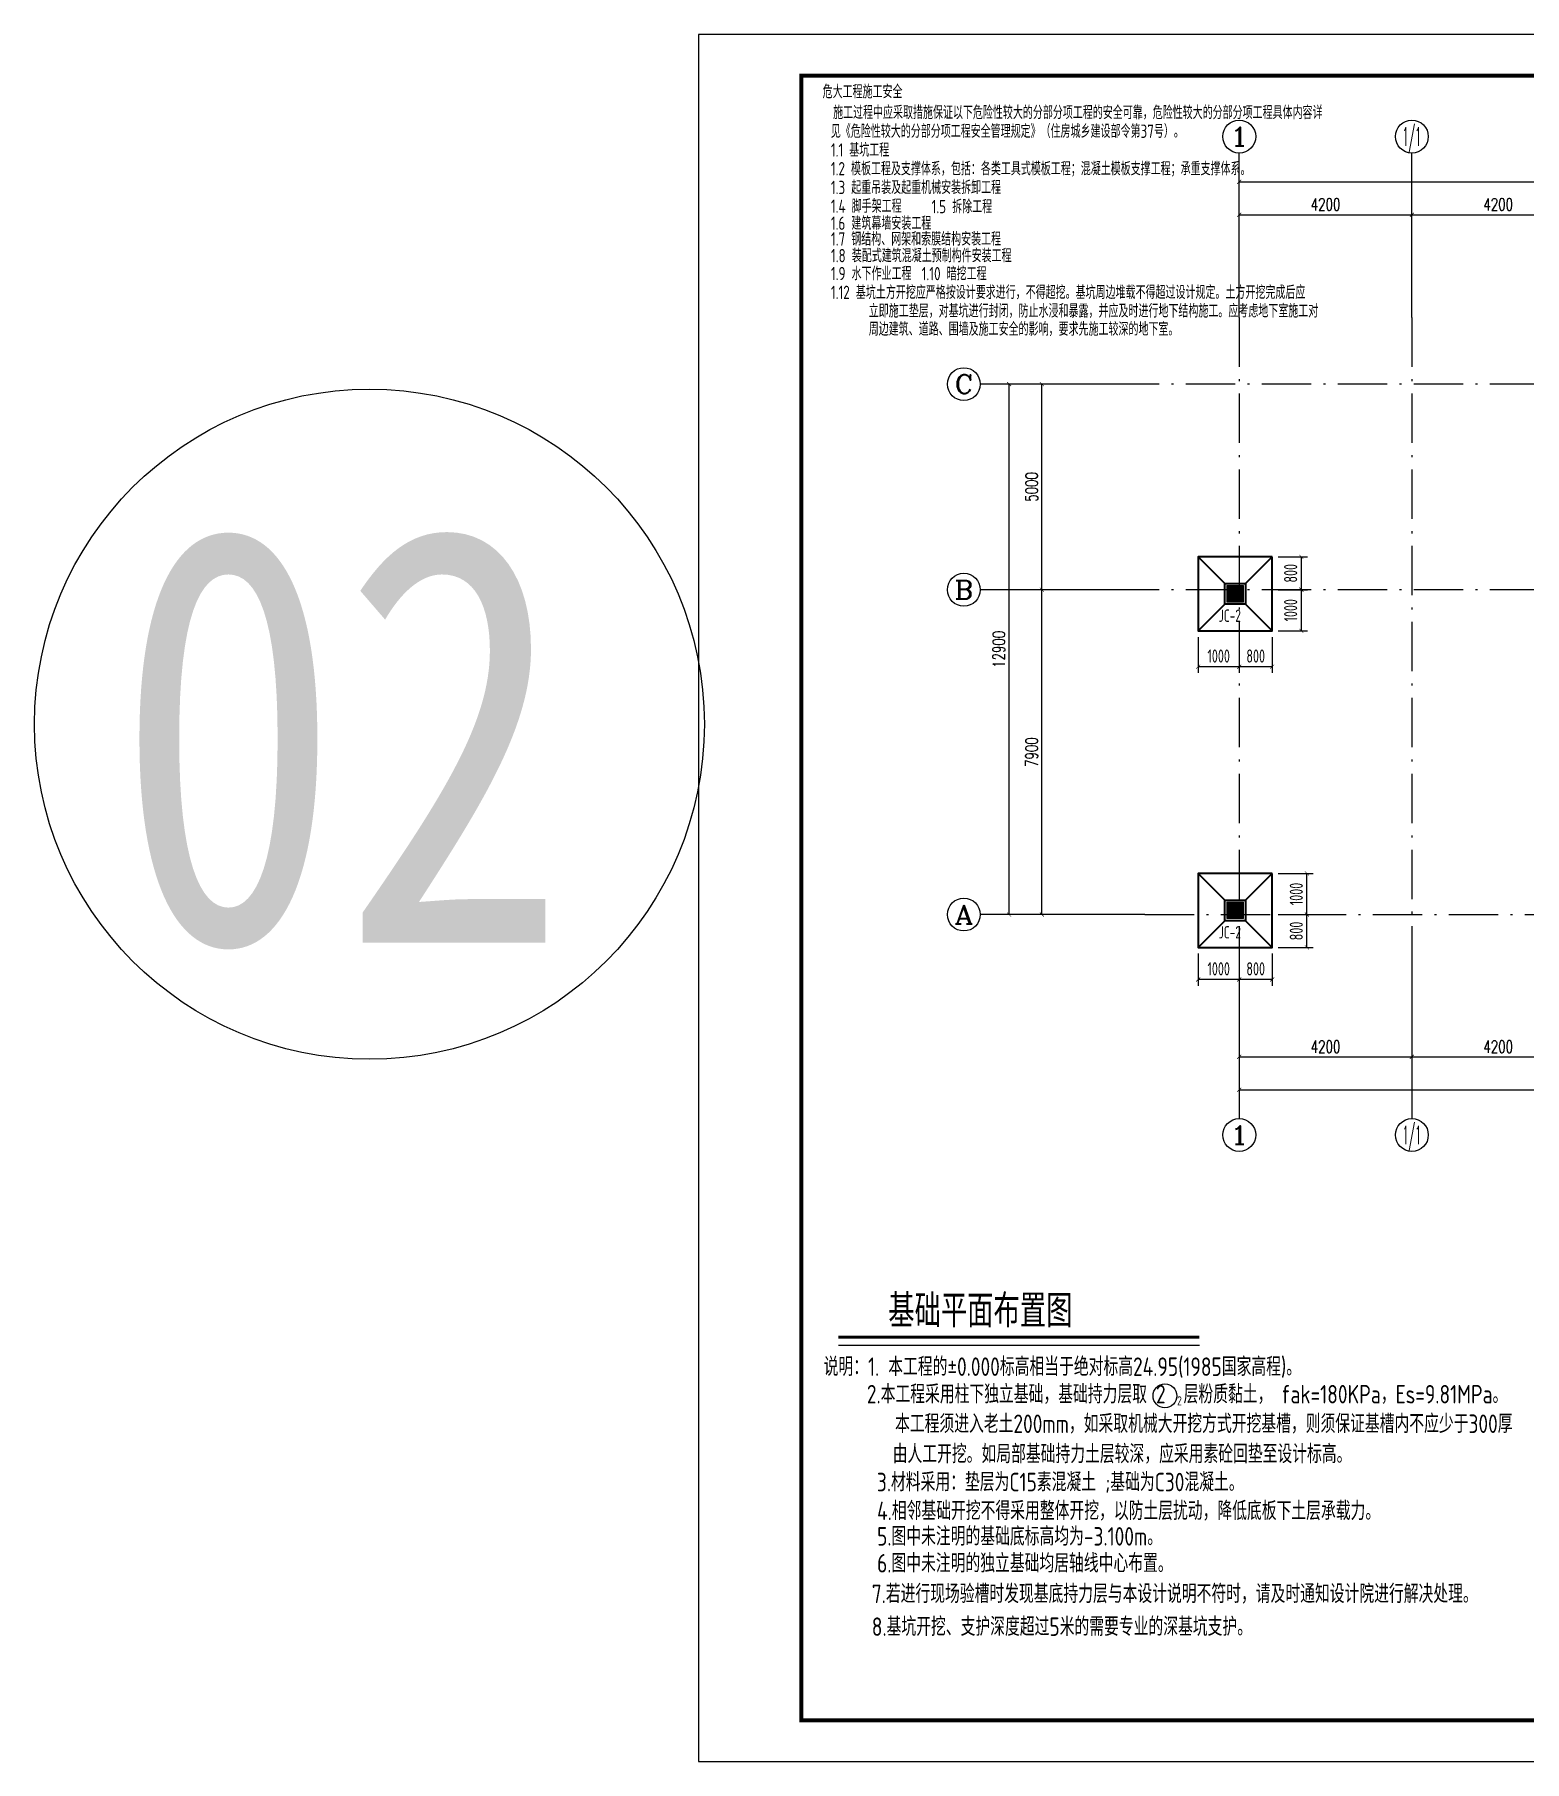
# Model space of a CAD drawing. Extents: x 169490 to 7584583, y -2399407 to 1374371.
# Drawn here: x 2527958 to 2564205, y 813191 to 855191 of the extents above; entities that cross this region are included whole.
import ezdxf
from ezdxf.enums import TextEntityAlignment as Align

# ---------------------------------------------------------------- set-up
doc = ezdxf.new("R2010")
doc.units = 0
doc.header["$LTSCALE"] = 100
doc.linetypes.add('D3轴线点划线', pattern=[18.5, 12, -3, 0.5, -3])
doc.layers.get('0').update_dxf_attribs({"linetype": 'CONTINUOUS'})
doc.layers.get('DEFPOINTS').update_dxf_attribs({"linetype": 'CONTINUOUS'})
for name, color, linetype in [('0P-标字', 7, 'CONTINUOUS'), ('AXIS', 3, 'CONTINUOUS'), ('AXIS_TEXT', 4, 'CONTINUOUS'), ('bangtu$0$TEXT', 7, 'CONTINUOUS'), ('C-AXIS(轴号)', 3, 'CONTINUOUS'), ('C-AXIS-T(字)', 7, 'CONTINUOUS'), ('C-DOTE', 8, 'D3轴线点划线'), ('dsptext_col', 2, 'CONTINUOUS'), ('S-BEAM-LINE1', 4, 'CONTINUOUS'), ('S-COLU-HATCH', 251, 'CONTINUOUS'), ('S-SLAB-DIM', 92, 'CONTINUOUS'), ('S-SLAB-RTEXT', 7, 'CONTINUOUS'), ('TEXT', 7, 'CONTINUOUS'), ('图框', 140, 'CONTINUOUS'), ('文字', 7, 'CONTINUOUS'), ('门编号', 6, 'CONTINUOUS')]:
    doc.layers.add(name, color=color, linetype=linetype)
for name, color, linetype, lineweight in [('S-COLU-LINE1', 6, 'CONTINUOUS', 18), ('承台', 32, 'CONTINUOUS', 35), ('独基', 110, 'CONTINUOUS', 35)]:
    doc.layers.add(name, color=color, linetype=linetype, lineweight=lineweight)
doc.styles.add('-宋体-结构', font='tssdeng2.shx', dxfattribs={"width": 0.8, "bigfont": 'hztxt.shx'})
doc.styles.add('_TCH_AXIS', font='COMPLEX', dxfattribs={"bigfont": 'GBCBIG'})
doc.styles.add('_TCH_DIM_T3', font='SIMPLEX.shx', dxfattribs={"width": 0.705882, "bigfont": 'GBCBIG.shx'})
doc.styles.add('bangtu$0$FSJ', font='tssdeng.shx', dxfattribs={"width": 0.7, "bigfont": 'hztxt.shx'})
doc.styles.add('COMPLEX', font='COMPLEX')
doc.styles.add('TSSD_Dimension', font='Tssdeng.shx', dxfattribs={"width": 0.7, "bigfont": 'tssdchn.shx'})
doc.styles.add('TSSD_REIN', font='tssdeng.shx', dxfattribs={"width": 0.7, "bigfont": 'hztxt.shx'})
doc.styles.add('X', font='tssdeng.shx', dxfattribs={"width": 0.7, "bigfont": 'hztxt.shx'})
doc.styles.add('黑体', font='simhei.ttf', dxfattribs={"width": 0.7})
doc.dimstyles.new('_TCH_ARCH&&100', dxfattribs={"dimtxt": 297.5, "dimasz": 100, "dimexe": 250, "dimexo": 300, "dimgap": 100, "dimtad": 1, "dimdec": 0, "dimzin": 0, "dimdsep": 46, "dimtxsty": '_TCH_DIM_T3', "dimblk": 'ARCHTICK', "dimcen": 0.09, "dimclrt": 7, "dimazin": 2, "dimtfac": 1, "dimtdec": 0, "dimtix": 1, "dimtmove": 2, "dimatfit": 3, "dimfxl": 1, "dimtolj": 1, "dimtzin": 0, "dimarcsym": 0})
doc.dimstyles.new('TSSD_100_100$0', dxfattribs={"dimtxt": 320, "dimasz": 100, "dimexe": 150, "dimexo": 150, "dimgap": 100, "dimtad": 1, "dimdec": 0, "dimzin": 0, "dimdsep": 46, "dimtxsty": 'TSSD_Dimension', "dimblk": 'ARCHTICK', "dimcen": 0, "dimclrt": 7, "dimadec": 1, "dimazin": 0, "dimtfac": 1, "dimtdec": 0, "dimtix": 1, "dimtmove": 2, "dimatfit": 3, "dimldrblk": '_TSDBK', "dimfxl": 1, "dimtolj": 1, "dimtzin": 0, "dimarcsym": 0})

# ---------------------------------------------------------------- blocks, each defined once
blk = doc.blocks.new('_ARCHTICK')
at = {"const_width": 0.15}
blk.add_lwpolyline([(-0.5, -0.5), (0.5, 0.5)], dxfattribs=at)
blk = doc.blocks.new('*D104')
at = {"layer": 'AXIS', "color": 0, "lineweight": -2, "transparency": 16777216}
for p, q in [((2557266, 848610), (2557266, 851860)), ((2599266, 848610), (2599266, 851860)), ((2557266, 851610), (2599266, 851610))]:
    blk.add_line(p, q, dxfattribs=at)
at = {"layer": 'DEFPOINTS', "color": 0, "transparency": 16777216}
for p in [(2599266, 851610), (2557266, 848310), (2599266, 848310)]:
    blk.add_point(p, dxfattribs=at)
at = {"layer": 'AXIS', "color": 0, "lineweight": -2, "transparency": 16777216, "xscale": 100, "yscale": 100, "zscale": 100, "rotation": 180}
blk.add_blockref('_ARCHTICK', (2557266, 851610), dxfattribs=at)
at = {"layer": 'AXIS', "color": 0, "lineweight": -2, "transparency": 16777216, "xscale": 100, "yscale": 100, "zscale": 100}
blk.add_blockref('_ARCHTICK', (2599266, 851610), dxfattribs=at)
at = {"layer": 'AXIS', "color": 7, "transparency": 16777216, "insert": (2578266, 851859), "char_height": 297.5, "attachment_point": 5, "style": '_TCH_DIM_T3'}
blk.add_mtext('\\A1;42000', dxfattribs=at)
blk = doc.blocks.new('*D105')
at = {"layer": 'AXIS', "color": 0, "lineweight": -2, "transparency": 16777216}
for p, q in [((2557266, 848610), (2557266, 851060)), ((2561466, 848610), (2561466, 851060)), ((2557266, 850810), (2561466, 850810))]:
    blk.add_line(p, q, dxfattribs=at)
at = {"layer": 'DEFPOINTS', "color": 0, "transparency": 16777216}
for p in [(2561466, 850810), (2557266, 848310), (2561466, 848310)]:
    blk.add_point(p, dxfattribs=at)
at = {"layer": 'AXIS', "color": 0, "lineweight": -2, "transparency": 16777216, "xscale": 100, "yscale": 100, "zscale": 100, "rotation": 180}
blk.add_blockref('_ARCHTICK', (2557266, 850810), dxfattribs=at)
at = {"layer": 'AXIS', "color": 0, "lineweight": -2, "transparency": 16777216, "xscale": 100, "yscale": 100, "zscale": 100}
blk.add_blockref('_ARCHTICK', (2561466, 850810), dxfattribs=at)
at = {"layer": 'AXIS', "color": 7, "transparency": 16777216, "insert": (2559366, 851059), "char_height": 297.5, "attachment_point": 5, "style": '_TCH_DIM_T3'}
blk.add_mtext('\\A1;4200', dxfattribs=at)
blk = doc.blocks.new('*D106')
at = {"layer": 'AXIS', "color": 0, "lineweight": -2, "transparency": 16777216}
for p, q in [((2561466, 848610), (2561466, 851060)), ((2565666, 848610), (2565666, 851060)), ((2561466, 850810), (2565666, 850810))]:
    blk.add_line(p, q, dxfattribs=at)
at = {"layer": 'DEFPOINTS', "color": 0, "transparency": 16777216}
for p in [(2565666, 850810), (2561466, 848310), (2565666, 848310)]:
    blk.add_point(p, dxfattribs=at)
at = {"layer": 'AXIS', "color": 0, "lineweight": -2, "transparency": 16777216, "xscale": 100, "yscale": 100, "zscale": 100, "rotation": 180}
blk.add_blockref('_ARCHTICK', (2561466, 850810), dxfattribs=at)
at = {"layer": 'AXIS', "color": 0, "lineweight": -2, "transparency": 16777216, "xscale": 100, "yscale": 100, "zscale": 100}
blk.add_blockref('_ARCHTICK', (2565666, 850810), dxfattribs=at)
at = {"layer": 'AXIS', "color": 7, "transparency": 16777216, "insert": (2563566, 851059), "char_height": 297.5, "attachment_point": 5, "style": '_TCH_DIM_T3'}
blk.add_mtext('\\A1;4200', dxfattribs=at)
blk = doc.blocks.new('*D115')
at = {"layer": 'AXIS', "color": 0, "lineweight": -2, "transparency": 16777216}
for p, q in [((2557266, 832528), (2557266, 829278)), ((2599266, 832528), (2599266, 829278)), ((2557266, 829528), (2599266, 829528))]:
    blk.add_line(p, q, dxfattribs=at)
at = {"layer": 'DEFPOINTS', "color": 0, "transparency": 16777216}
for p in [(2557266, 832828), (2599266, 832828), (2599266, 829528)]:
    blk.add_point(p, dxfattribs=at)
at = {"layer": 'AXIS', "color": 0, "lineweight": -2, "transparency": 16777216, "xscale": 100, "yscale": 100, "zscale": 100, "rotation": 180}
blk.add_blockref('_ARCHTICK', (2557266, 829528), dxfattribs=at)
at = {"layer": 'AXIS', "color": 0, "lineweight": -2, "transparency": 16777216, "xscale": 100, "yscale": 100, "zscale": 100}
blk.add_blockref('_ARCHTICK', (2599266, 829528), dxfattribs=at)
at = {"layer": 'AXIS', "color": 7, "transparency": 16777216, "insert": (2578266, 829776), "char_height": 297.5, "attachment_point": 5, "style": '_TCH_DIM_T3'}
blk.add_mtext('\\A1;42000', dxfattribs=at)
blk = doc.blocks.new('*D116')
at = {"layer": 'AXIS', "color": 0, "lineweight": -2, "transparency": 16777216}
for p, q in [((2557266, 832528), (2557266, 830078)), ((2561466, 832528), (2561466, 830078)), ((2557266, 830328), (2561466, 830328))]:
    blk.add_line(p, q, dxfattribs=at)
at = {"layer": 'DEFPOINTS', "color": 0, "transparency": 16777216}
for p in [(2557266, 832828), (2561466, 832828), (2561466, 830328)]:
    blk.add_point(p, dxfattribs=at)
at = {"layer": 'AXIS', "color": 0, "lineweight": -2, "transparency": 16777216, "xscale": 100, "yscale": 100, "zscale": 100, "rotation": 180}
blk.add_blockref('_ARCHTICK', (2557266, 830328), dxfattribs=at)
at = {"layer": 'AXIS', "color": 0, "lineweight": -2, "transparency": 16777216, "xscale": 100, "yscale": 100, "zscale": 100}
blk.add_blockref('_ARCHTICK', (2561466, 830328), dxfattribs=at)
at = {"layer": 'AXIS', "color": 7, "transparency": 16777216, "insert": (2559366, 830576), "char_height": 297.5, "attachment_point": 5, "style": '_TCH_DIM_T3'}
blk.add_mtext('\\A1;4200', dxfattribs=at)
blk = doc.blocks.new('*D117')
at = {"layer": 'AXIS', "color": 0, "lineweight": -2, "transparency": 16777216}
for p, q in [((2561466, 832528), (2561466, 830078)), ((2565666, 832528), (2565666, 830078)), ((2561466, 830328), (2565666, 830328))]:
    blk.add_line(p, q, dxfattribs=at)
at = {"layer": 'DEFPOINTS', "color": 0, "transparency": 16777216}
for p in [(2561466, 832828), (2565666, 832828), (2565666, 830328)]:
    blk.add_point(p, dxfattribs=at)
at = {"layer": 'AXIS', "color": 0, "lineweight": -2, "transparency": 16777216, "xscale": 100, "yscale": 100, "zscale": 100, "rotation": 180}
blk.add_blockref('_ARCHTICK', (2561466, 830328), dxfattribs=at)
at = {"layer": 'AXIS', "color": 0, "lineweight": -2, "transparency": 16777216, "xscale": 100, "yscale": 100, "zscale": 100}
blk.add_blockref('_ARCHTICK', (2565666, 830328), dxfattribs=at)
at = {"layer": 'AXIS', "color": 7, "transparency": 16777216, "insert": (2563566, 830576), "char_height": 297.5, "attachment_point": 5, "style": '_TCH_DIM_T3'}
blk.add_mtext('\\A1;4200', dxfattribs=at)
blk = doc.blocks.new('*D129')
at = {"layer": 'AXIS', "color": 0, "lineweight": -2, "transparency": 16777216}
for p, q in [((2554666, 846689), (2551416, 846689)), ((2551666, 833789), (2551666, 846689)), ((2554666, 833789), (2551416, 833789))]:
    blk.add_line(p, q, dxfattribs=at)
at = {"layer": 'DEFPOINTS', "color": 0, "transparency": 16777216}
for p in [(2551666, 846689), (2554966, 846689), (2554966, 833789)]:
    blk.add_point(p, dxfattribs=at)
at = {"layer": 'AXIS', "color": 0, "lineweight": -2, "transparency": 16777216, "xscale": 100, "yscale": 100, "zscale": 100}
for p, rotation in [((2551666, 846689), 90), ((2551666, 833789), 270)]:
    blk.add_blockref('_ARCHTICK', p, dxfattribs=dict(at, rotation=rotation))
at = {"layer": 'AXIS', "color": 7, "transparency": 16777216, "insert": (2551417, 840239), "char_height": 297.5, "attachment_point": 5, "rotation": 90, "style": '_TCH_DIM_T3'}
blk.add_mtext('\\A1;12900', dxfattribs=at)
blk = doc.blocks.new('*D130')
at = {"layer": 'AXIS', "color": 0, "lineweight": -2, "transparency": 16777216}
for p, q in [((2554666, 846689), (2552216, 846689)), ((2552466, 841689), (2552466, 846689)), ((2554666, 841689), (2552216, 841689))]:
    blk.add_line(p, q, dxfattribs=at)
at = {"layer": 'DEFPOINTS', "color": 0, "transparency": 16777216}
for p in [(2552466, 846689), (2554966, 846689), (2554966, 841689)]:
    blk.add_point(p, dxfattribs=at)
at = {"layer": 'AXIS', "color": 0, "lineweight": -2, "transparency": 16777216, "xscale": 100, "yscale": 100, "zscale": 100}
for p, rotation in [((2552466, 846689), 90), ((2552466, 841689), 270)]:
    blk.add_blockref('_ARCHTICK', p, dxfattribs=dict(at, rotation=rotation))
at = {"layer": 'AXIS', "color": 7, "transparency": 16777216, "insert": (2552217, 844189), "char_height": 297.5, "attachment_point": 5, "rotation": 90, "style": '_TCH_DIM_T3'}
blk.add_mtext('\\A1;5000', dxfattribs=at)
blk = doc.blocks.new('*D131')
at = {"layer": 'AXIS', "color": 0, "lineweight": -2, "transparency": 16777216}
for p, q in [((2554666, 841689), (2552216, 841689)), ((2552466, 833789), (2552466, 841689)), ((2554666, 833789), (2552216, 833789))]:
    blk.add_line(p, q, dxfattribs=at)
at = {"layer": 'DEFPOINTS', "color": 0, "transparency": 16777216}
for p in [(2552466, 841689), (2554966, 841689), (2554966, 833789)]:
    blk.add_point(p, dxfattribs=at)
at = {"layer": 'AXIS', "color": 0, "lineweight": -2, "transparency": 16777216, "xscale": 100, "yscale": 100, "zscale": 100}
for p, rotation in [((2552466, 841689), 90), ((2552466, 833789), 270)]:
    blk.add_blockref('_ARCHTICK', p, dxfattribs=dict(at, rotation=rotation))
at = {"layer": 'AXIS', "color": 7, "transparency": 16777216, "insert": (2552217, 837739), "char_height": 297.5, "attachment_point": 5, "rotation": 90, "style": '_TCH_DIM_T3'}
blk.add_mtext('\\A1;7900', dxfattribs=at)
blk = doc.blocks.new('_AXISO')
blk.add_circle((0, 0), 0.5)
at = {"layer": 'AXIS_TEXT', "style": 'COMPLEX', "width": 1.041667}
blk.add_attdef('A', text='', height=0.56, dxfattribs=at).set_placement((-0.25, -0.28), (0.25, -0.28), align=Align.FIT)
blk = doc.blocks.new('*D132')
at = {"layer": 'DEFPOINTS', "color": 0, "ltscale": 10, "transparency": 16777216}
for p in [(2557266, 832989), (2558066, 832989), (2557266, 832209)]:
    blk.add_point(p, dxfattribs=at)
at = {"layer": 'S-SLAB-DIM', "color": 0, "lineweight": -2, "ltscale": 10, "transparency": 16777216}
for p, q in [((2557266, 832839), (2557266, 832059)), ((2558066, 832839), (2558066, 832059)), ((2558066, 832209), (2557266, 832209))]:
    blk.add_line(p, q, dxfattribs=at)
at = {"layer": 'S-SLAB-DIM', "color": 0, "lineweight": -2, "ltscale": 10, "transparency": 16777216, "xscale": 100, "yscale": 100, "zscale": 100, "rotation": 180}
blk.add_blockref('_ARCHTICK', (2557266, 832209), dxfattribs=at)
at = {"layer": 'S-SLAB-DIM', "color": 0, "lineweight": -2, "ltscale": 10, "transparency": 16777216, "xscale": 100, "yscale": 100, "zscale": 100}
blk.add_blockref('_ARCHTICK', (2558066, 832209), dxfattribs=at)
at = {"layer": 'S-SLAB-DIM', "color": 7, "ltscale": 10, "transparency": 16777216, "insert": (2557666, 832469), "char_height": 320, "attachment_point": 5, "style": 'TSSD_Dimension'}
blk.add_mtext('\\A1;800', dxfattribs=at)
blk = doc.blocks.new('_TSDBK')
blk.add_line((-1, 0), (0, 0))
at = {"const_width": 0.5}
blk.add_lwpolyline([(-0.7, -0.7), (0.7, 0.7)], dxfattribs=at)
blk = doc.blocks.new('*D133')
at = {"layer": 'DEFPOINTS', "color": 0, "ltscale": 10, "transparency": 16777216}
for p in [(2556266, 832989), (2557266, 832989), (2556266, 832209)]:
    blk.add_point(p, dxfattribs=at)
at = {"layer": 'S-SLAB-DIM', "color": 0, "lineweight": -2, "ltscale": 10, "transparency": 16777216}
for p, q in [((2556266, 832839), (2556266, 832059)), ((2557266, 832839), (2557266, 832059)), ((2557266, 832209), (2556266, 832209))]:
    blk.add_line(p, q, dxfattribs=at)
at = {"layer": 'S-SLAB-DIM', "color": 0, "lineweight": -2, "ltscale": 10, "transparency": 16777216, "xscale": 100, "yscale": 100, "zscale": 100, "rotation": 180}
blk.add_blockref('_ARCHTICK', (2556266, 832209), dxfattribs=at)
at = {"layer": 'S-SLAB-DIM', "color": 0, "lineweight": -2, "ltscale": 10, "transparency": 16777216, "xscale": 100, "yscale": 100, "zscale": 100}
blk.add_blockref('_ARCHTICK', (2557266, 832209), dxfattribs=at)
at = {"layer": 'S-SLAB-DIM', "color": 7, "ltscale": 10, "transparency": 16777216, "insert": (2556766, 832469), "char_height": 320, "attachment_point": 5, "style": 'TSSD_Dimension'}
blk.add_mtext('\\A1;1000', dxfattribs=at)
blk = doc.blocks.new('*D134')
at = {"layer": 'DEFPOINTS', "color": 0, "ltscale": 10, "transparency": 16777216}
for p in [(2558066, 833789), (2558914, 833789), (2558066, 832989)]:
    blk.add_point(p, dxfattribs=at)
at = {"layer": 'S-SLAB-DIM', "color": 0, "lineweight": -2, "ltscale": 10, "transparency": 16777216}
for p, q in [((2558216, 833789), (2559064, 833789)), ((2558914, 832989), (2558914, 833789)), ((2558216, 832989), (2559064, 832989))]:
    blk.add_line(p, q, dxfattribs=at)
at = {"layer": 'S-SLAB-DIM', "color": 0, "lineweight": -2, "ltscale": 10, "transparency": 16777216, "xscale": 100, "yscale": 100, "zscale": 100}
for p, rotation in [((2558914, 833789), 90), ((2558914, 832989), 270)]:
    blk.add_blockref('_ARCHTICK', p, dxfattribs=dict(at, rotation=rotation))
at = {"layer": 'S-SLAB-DIM', "color": 7, "ltscale": 10, "transparency": 16777216, "insert": (2558654, 833389), "char_height": 320, "attachment_point": 5, "rotation": 90, "style": 'TSSD_Dimension'}
blk.add_mtext('\\A1;800', dxfattribs=at)
blk = doc.blocks.new('*D135')
at = {"layer": 'DEFPOINTS', "color": 0, "ltscale": 10, "transparency": 16777216}
for p in [(2558066, 834789), (2558914, 834789), (2558066, 833789)]:
    blk.add_point(p, dxfattribs=at)
at = {"layer": 'S-SLAB-DIM', "color": 0, "lineweight": -2, "ltscale": 10, "transparency": 16777216}
for p, q in [((2558216, 834789), (2559064, 834789)), ((2558914, 833789), (2558914, 834789)), ((2558216, 833789), (2559064, 833789))]:
    blk.add_line(p, q, dxfattribs=at)
at = {"layer": 'S-SLAB-DIM', "color": 0, "lineweight": -2, "ltscale": 10, "transparency": 16777216, "xscale": 100, "yscale": 100, "zscale": 100}
for p, rotation in [((2558914, 834789), 90), ((2558914, 833789), 270)]:
    blk.add_blockref('_ARCHTICK', p, dxfattribs=dict(at, rotation=rotation))
at = {"layer": 'S-SLAB-DIM', "color": 7, "ltscale": 10, "transparency": 16777216, "insert": (2558654, 834289), "char_height": 320, "attachment_point": 5, "rotation": 90, "style": 'TSSD_Dimension'}
blk.add_mtext('\\A1;1000', dxfattribs=at)
blk = doc.blocks.new('*D136')
at = {"layer": 'DEFPOINTS', "color": 0, "ltscale": 10, "transparency": 16777216}
for p in [(2557266, 840689), (2558066, 840689), (2557266, 839816)]:
    blk.add_point(p, dxfattribs=at)
at = {"layer": 'S-SLAB-DIM', "color": 0, "lineweight": -2, "ltscale": 10, "transparency": 16777216}
for p, q in [((2557266, 840539), (2557266, 839666)), ((2558066, 840539), (2558066, 839666)), ((2558066, 839816), (2557266, 839816))]:
    blk.add_line(p, q, dxfattribs=at)
at = {"layer": 'S-SLAB-DIM', "color": 0, "lineweight": -2, "ltscale": 10, "transparency": 16777216, "xscale": 100, "yscale": 100, "zscale": 100, "rotation": 180}
blk.add_blockref('_ARCHTICK', (2557266, 839816), dxfattribs=at)
at = {"layer": 'S-SLAB-DIM', "color": 0, "lineweight": -2, "ltscale": 10, "transparency": 16777216, "xscale": 100, "yscale": 100, "zscale": 100}
blk.add_blockref('_ARCHTICK', (2558066, 839816), dxfattribs=at)
at = {"layer": 'S-SLAB-DIM', "color": 7, "ltscale": 10, "transparency": 16777216, "insert": (2557666, 840076), "char_height": 320, "attachment_point": 5, "style": 'TSSD_Dimension'}
blk.add_mtext('\\A1;800', dxfattribs=at)
blk = doc.blocks.new('*D137')
at = {"layer": 'DEFPOINTS', "color": 0, "ltscale": 10, "transparency": 16777216}
for p in [(2556266, 840689), (2557266, 840689), (2556266, 839816)]:
    blk.add_point(p, dxfattribs=at)
at = {"layer": 'S-SLAB-DIM', "color": 0, "lineweight": -2, "ltscale": 10, "transparency": 16777216}
for p, q in [((2556266, 840539), (2556266, 839666)), ((2557266, 840539), (2557266, 839666)), ((2557266, 839816), (2556266, 839816))]:
    blk.add_line(p, q, dxfattribs=at)
at = {"layer": 'S-SLAB-DIM', "color": 0, "lineweight": -2, "ltscale": 10, "transparency": 16777216, "xscale": 100, "yscale": 100, "zscale": 100, "rotation": 180}
blk.add_blockref('_ARCHTICK', (2556266, 839816), dxfattribs=at)
at = {"layer": 'S-SLAB-DIM', "color": 0, "lineweight": -2, "ltscale": 10, "transparency": 16777216, "xscale": 100, "yscale": 100, "zscale": 100}
blk.add_blockref('_ARCHTICK', (2557266, 839816), dxfattribs=at)
at = {"layer": 'S-SLAB-DIM', "color": 7, "ltscale": 10, "transparency": 16777216, "insert": (2556766, 840076), "char_height": 320, "attachment_point": 5, "style": 'TSSD_Dimension'}
blk.add_mtext('\\A1;1000', dxfattribs=at)
blk = doc.blocks.new('*D138')
at = {"layer": 'DEFPOINTS', "color": 0, "ltscale": 10, "transparency": 16777216}
for p in [(2558066, 841689), (2558777, 841689), (2558066, 840689)]:
    blk.add_point(p, dxfattribs=at)
at = {"layer": 'S-SLAB-DIM', "color": 0, "lineweight": -2, "ltscale": 10, "transparency": 16777216}
for p, q in [((2558216, 841689), (2558927, 841689)), ((2558777, 840689), (2558777, 841689)), ((2558216, 840689), (2558927, 840689))]:
    blk.add_line(p, q, dxfattribs=at)
at = {"layer": 'S-SLAB-DIM', "color": 0, "lineweight": -2, "ltscale": 10, "transparency": 16777216, "xscale": 100, "yscale": 100, "zscale": 100}
for p, rotation in [((2558777, 841689), 90), ((2558777, 840689), 270)]:
    blk.add_blockref('_ARCHTICK', p, dxfattribs=dict(at, rotation=rotation))
at = {"layer": 'S-SLAB-DIM', "color": 7, "ltscale": 10, "transparency": 16777216, "insert": (2558517, 841189), "char_height": 320, "attachment_point": 5, "rotation": 90, "style": 'TSSD_Dimension'}
blk.add_mtext('\\A1;1000', dxfattribs=at)
blk = doc.blocks.new('*D139')
at = {"layer": 'DEFPOINTS', "color": 0, "ltscale": 10, "transparency": 16777216}
for p in [(2558066, 842489), (2558777, 842489), (2558066, 841689)]:
    blk.add_point(p, dxfattribs=at)
at = {"layer": 'S-SLAB-DIM', "color": 0, "lineweight": -2, "ltscale": 10, "transparency": 16777216}
for p, q in [((2558216, 842489), (2558927, 842489)), ((2558777, 841689), (2558777, 842489)), ((2558216, 841689), (2558927, 841689))]:
    blk.add_line(p, q, dxfattribs=at)
at = {"layer": 'S-SLAB-DIM', "color": 0, "lineweight": -2, "ltscale": 10, "transparency": 16777216, "xscale": 100, "yscale": 100, "zscale": 100}
for p, rotation in [((2558777, 842489), 90), ((2558777, 841689), 270)]:
    blk.add_blockref('_ARCHTICK', p, dxfattribs=dict(at, rotation=rotation))
at = {"layer": 'S-SLAB-DIM', "color": 7, "ltscale": 10, "transparency": 16777216, "insert": (2558517, 842089), "char_height": 320, "attachment_point": 5, "rotation": 90, "style": 'TSSD_Dimension'}
blk.add_mtext('\\A1;800', dxfattribs=at)
blk = doc.blocks.new('A$C0A6B0543')
at = {"layer": 'bangtu$0$TEXT', "style": 'bangtu$0$FSJ', "width": 0.75}
for s, p in [('危大工程施工安全', (-19, 7186)), ('施工过程中应采取措施保证以下危险性较大的分部分项工程的安全可靠，危险性较大的分部分项工程具体内容详', (296, 6560)), ('见《危险性较大的分部分项工程安全管理规定》（住房城乡建设部令第37号）。 ', (229, 5998)), ('1.1 基坑工程', (229, 5435)), ('1.2 模板工程及支撑体系，包括：各类工具式模板工程；混凝土模板支撑工程；承重支撑体系。 ', (229, 4873)), ('1.3 起重吊装及起重机械安装拆卸工程', (229, 4310)), ('1.4 脚手架工程', (229, 3748)), ('1.5 拆除工程 ', (3254, 3736)), ('1.6 建筑幕墙安装工程', (229, 3236)), ('1.7 钢结构、网架和索膜结构安装工程', (231, 2763)), ('1.8 装配式建筑混凝土预制构件安装工程', (231, 2263)), ('1.9 水下作业工程', (231, 1725)), ('1.10 暗挖工程', (2958, 1722)), ('1.12 基坑土方开挖应严格按设计要求进行，不得超挖。基坑周边堆载不得超过设计规定。土方开挖完成后应', (231, 1160)), ('立即施工垫层，对基坑进行封闭，防止水浸和暴露，并应及时进行地下结构施工。应考虑地下室施工对', (1367, 603)), ('周边建筑、道路、围墙及施工安全的影响，要求先施工较深的地下室。', (1367, 57))]:
    blk.add_text(s, height=400, dxfattribs=at).set_placement(p)
blk = doc.blocks.new('A$C1086545C')
at = {"layer": 'S-BEAM-LINE1', "ltscale": 10}
blk.add_blockref('A$C0A6B0543', (0, 0), dxfattribs=at)
blk = doc.blocks.new('A$C3EFE1363')
at = {"layer": '承台', "ltscale": 10}
blk.add_blockref('A$C1086545C', (0, 0), dxfattribs=at)

msp = doc.modelspace()

# ---------------------------------------------------------------- hatches: boundary and pattern name
at = {"layer": 'S-COLU-HATCH'}
h = msp.add_hatch(color=256, dxfattribs=at)
h.dxf.hatch_style = 1
h.paths.add_polyline_path([(2556966.1, 841789.1), (2557366.1, 841789.1), (2557366.1, 841389.1), (2556966.1, 841389.1)])
h = msp.add_hatch(color=256, dxfattribs=at)
h.dxf.hatch_style = 1
h.paths.add_polyline_path([(2556966.1, 834089.1), (2557366.1, 834089.1), (2557366.1, 833689.1), (2556966.1, 833689.1)])

# ---------------------------------------------------------------- linework, layer by layer
at = {"layer": 'C-AXIS(轴号)'}
for p, q in [((2557266.1, 848310), (2557266.1, 852310)), ((2561466.1, 848310), (2561466.1, 852310)), ((2554966.1, 846689.1), (2550966.1, 846689.1)), ((2554966.1, 841689.1), (2550966.1, 841689.1)), ((2554966.1, 833789.1), (2550966.1, 833789.1)), ((2557266.1, 832827.6), (2557266.1, 828827.6)), ((2561466.1, 832827.6), (2561466.1, 828827.6))]:
    msp.add_line(p, q, dxfattribs=at)
at = {"layer": 'C-DOTE'}
for p, q in [((2557266.1, 848310), (2557266.1, 832827.6)), ((2561466.1, 848310), (2561466.1, 832827.6)), ((2601566.1, 846689.1), (2554966.1, 846689.1)), ((2601566.1, 841689.1), (2554966.1, 841689.1)), ((2554966.1, 833789.1), (2601566.1, 833789.1))]:
    msp.add_line(p, q, dxfattribs=at)
at = {"layer": 'dsptext_col', "ltscale": 10}
msp.add_lwpolyline([(2546613, 854191.4), (2610413, 854191.4), (2610413, 814191.4), (2546613, 814191.4)], close=True, dxfattribs=at)
at = {"layer": 'S-COLU-LINE1'}
for points in [[(2556966.1, 841789.1), (2557366.1, 841789.1), (2557366.1, 841389.1), (2556966.1, 841389.1)], [(2556966.1, 834089.1), (2557366.1, 834089.1), (2557366.1, 833689.1), (2556966.1, 833689.1)]]:
    msp.add_lwpolyline(points, close=True, dxfattribs=at)
at = {"layer": 'S-SLAB-RTEXT'}
msp.add_circle((2555459.1, 822083.2), 289.8, dxfattribs=at)
at = {"layer": 'TEXT', "color": 1}
msp.add_circle((2536106.1, 838418.5), 8148.1, dxfattribs=at)
at = {"layer": '图框'}
msp.add_lwpolyline([(2544113, 813191.4), (2618413, 813191.4), (2618413, 855191.4), (2544113, 855191.4)], close=True, dxfattribs=at)
at = {"layer": '图框', "const_width": 100}
msp.add_lwpolyline([(2546613, 814191.4), (2617413, 814191.4), (2617413, 854191.4), (2546613, 854191.4)], close=True, dxfattribs=at)
at = {"layer": '文字'}
msp.add_line((2547513.1, 823316.6), (2556296.2, 823316.6), dxfattribs=at)
at = {"layer": '文字', "const_width": 75, "elevation": 0}
msp.add_lwpolyline([(2547513.1, 823512.5), (2556296.2, 823512.5)], dxfattribs=at)
at = {"layer": '独基'}
for p, q in [((2556916.1, 841839.1), (2556266.1, 842489.1)), ((2557416.1, 841839.1), (2558066.1, 842489.1)), ((2556916.1, 841339.1), (2556266.1, 840689.1)), ((2557416.1, 841339.1), (2558066.1, 840689.1)), ((2556916.1, 834139.1), (2556266.1, 834789.1)), ((2557416.1, 834139.1), (2558066.1, 834789.1)), ((2556916.1, 833639.1), (2556266.1, 832989.1)), ((2557416.1, 833639.1), (2558066.1, 832989.1))]:
    msp.add_line(p, q, dxfattribs=at)
for points in [[(2558066.1, 842489.1), (2556266.1, 842489.1), (2556266.1, 840689.1), (2558066.1, 840689.1)], [(2556916.1, 841839.1), (2557416.1, 841839.1), (2557416.1, 841339.1), (2556916.1, 841339.1)], [(2558066.1, 834789.1), (2556266.1, 834789.1), (2556266.1, 832989.1), (2558066.1, 832989.1)], [(2556916.1, 834139.1), (2557416.1, 834139.1), (2557416.1, 833639.1), (2556916.1, 833639.1)]]:
    msp.add_lwpolyline(points, close=True, dxfattribs=at)

# ---------------------------------------------------------------- block references
at = {"layer": 'C-AXIS(轴号)'}
ref = msp.add_blockref('_AXISO', (2557266.1, 852710), dxfattribs=dict(at, xscale=800, yscale=800, zscale=800))
ref.add_attrib('A', '1', dxfattribs={"layer": 'C-AXIS-T(字)', "height": 452.5, "style": '_TCH_AXIS', "width": 2.333333}).set_placement((2557039.8, 852483.7), (2557492.4, 852483.7), align=Align.FIT)
ref = msp.add_blockref('_AXISO', (2561466.1, 852710), dxfattribs=dict(at, xscale=800, yscale=800, zscale=800))
ref.add_attrib('A', '1/1', dxfattribs={"layer": 'C-AXIS-T(字)', "height": 452.55, "style": '_TCH_AXIS', "width": 0.456522}).set_placement((2561239.8, 852483.7), (2561692.4, 852483.7), align=Align.FIT)
ref = msp.add_blockref('_AXISO', (2550566.1, 846689.1), dxfattribs=dict(at, xscale=800, yscale=800, zscale=800))
ref.add_attrib('A', 'C', dxfattribs={"layer": 'C-AXIS-T(字)', "height": 452.5, "style": '_TCH_AXIS', "width": 1.4}).set_placement((2550339.8, 846462.8), (2550792.4, 846462.8), align=Align.FIT)
ref = msp.add_blockref('_AXISO', (2550566.1, 841689.1), dxfattribs=dict(at, xscale=800, yscale=800, zscale=800))
ref.add_attrib('A', 'B', dxfattribs={"layer": 'C-AXIS-T(字)', "height": 452.5, "style": '_TCH_AXIS', "width": 1.235294}).set_placement((2550339.8, 841462.8), (2550792.4, 841462.8), align=Align.FIT)
ref = msp.add_blockref('_AXISO', (2550566.1, 833789.1), dxfattribs=dict(at, xscale=800, yscale=800, zscale=800))
ref.add_attrib('A', 'A', dxfattribs={"layer": 'C-AXIS-T(字)', "height": 452.5, "style": '_TCH_AXIS', "width": 1.166667}).set_placement((2550339.8, 833562.8), (2550792.4, 833562.8), align=Align.FIT)
ref = msp.add_blockref('_AXISO', (2557266.1, 828427.6), dxfattribs=dict(at, xscale=800, yscale=800, zscale=800))
ref.add_attrib('A', '1', dxfattribs={"layer": 'C-AXIS-T(字)', "height": 452.5, "style": '_TCH_AXIS', "width": 2.333333}).set_placement((2557039.8, 828201.3), (2557492.4, 828201.3), align=Align.FIT)
ref = msp.add_blockref('_AXISO', (2561466.1, 828427.6), dxfattribs=dict(at, xscale=800, yscale=800, zscale=800))
ref.add_attrib('A', '1/1', dxfattribs={"layer": 'C-AXIS-T(字)', "height": 452.55, "style": '_TCH_AXIS', "width": 0.456522}).set_placement((2561239.8, 828201.3), (2561692.4, 828201.3), align=Align.FIT)
at = {"layer": 'C-DOTE', "ltscale": 10, "xscale": 0.81, "yscale": 0.81, "zscale": 0.81}
msp.add_blockref('A$C3EFE1363', (2547145.8, 847819.5), dxfattribs=at)

# ---------------------------------------------------------------- texts
at = {"layer": '0P-标字', "color": 80, "linetype": 'Continuous', "style": 'X', "width": 0.7}
for p in [(2556768.2, 840817.2, 1800), (2556768.2, 833117.2, 1800)]:
    msp.add_text('JC-2', height=300, dxfattribs=at).set_placement(p, align=Align.BOTTOM_LEFT)
at = {"layer": 'S-SLAB-RTEXT', "style": '-宋体-结构', "width": 0.8}
for s, p in [('说明：1. 本工程的%%P0.000标高相当于绝对标高24.95(1985国家高程)。', (2547154.9, 822567.9)), ('2.本工程采用柱下独立基础，基础持力层取 2  层粉质黏土， fak=180KPa，Es=9.81MPa。 ', (2548206.3, 821898.6)), ('      本工程须进入老土200mm，如采取机械大开挖方式开挖基槽，则须保证基槽内不应少于300厚', (2547580.9, 821179)), ('      由人工开挖。如局部基础持力土层较深，应采用素砼回垫至设计标高。', (2547524.2, 820444.9)), ('    3.材料采用：垫层为C15素混凝土 ;基础为C30混凝土。 ', (2547576.9, 819761.8)), ('    4.相邻基础开挖不得采用整体开挖，以防土层扰动，降低底板下土层承载力。', (2547581.4, 819061.4)), ('    6.图中未注明的独立基础均居轴线中心布置。', (2547581.4, 817787.5)), ('7.若进行现场验槽时发现基底持力层与本设计说明不符时，请及时通知设计院进行解决处理。', (2548326.8, 817043.4)), ('8.基坑开挖、支护深度超过5米的需要专业的深基坑支护。', (2548326.8, 816244.8))]:
    msp.add_text(s, height=450, dxfattribs=at).set_placement(p)
at = {"layer": 'S-SLAB-RTEXT', "color": 1, "style": '-宋体-结构', "width": 0.8}
for s, height, p in [('2', 225, (2555751.4, 821849.3)), ('    5.图中未注明的基础底标高均为-3.100m。', 450, (2547581.4, 818441.1))]:
    msp.add_text(s, height=height, dxfattribs=at).set_placement(p)
at = {"layer": 'TEXT', "color": 1, "style": '黑体', "width": 0.8}
msp.add_text('02', height=10094.18, dxfattribs=at).set_placement((2529927.8, 833106.1))
at = {"layer": '门编号', "color": 7, "style": 'TSSD_REIN', "width": 0.8}
msp.add_text('基础平面布置图', height=800, dxfattribs=at).set_placement((2548727.8, 823747.8))

# ---------------------------------------------------------------- dimensions: what is measured, and where the dimension line sits
at = {"layer": 'AXIS'}
for p1, p2, distance, picture, middle in [((2557266.1, 848310), (2599266.1, 848310), 3300, '*D104', (2578266.1, 851858.8)), ((2557266.1, 848310), (2561466.1, 848310), 2500, '*D105', (2559366.1, 851058.8)), ((2561466.1, 848310), (2565666.1, 848310), 2500, '*D106', (2563566.1, 851058.8)), ((2554966.1, 833789.1), (2554966.1, 846689.1), 3300, '*D129', (2551417.4, 840239.1)), ((2554966.1, 841689.1), (2554966.1, 846689.1), 2500, '*D130', (2552217.4, 844189.1)), ((2554966.1, 833789.1), (2554966.1, 841689.1), 2500, '*D131', (2552217.4, 837739.1)), ((2557266.1, 832827.6), (2599266.1, 832827.6), -3300, '*D115', (2578266.1, 829776.3)), ((2557266.1, 832827.6), (2561466.1, 832827.6), -2500, '*D116', (2559366.1, 830576.3)), ((2561466.1, 832827.6), (2565666.1, 832827.6), -2500, '*D117', (2563566.1, 830576.3))]:
    dim = msp.add_aligned_dim(p1=p1, p2=p2, distance=distance, dimstyle='_TCH_ARCH&&100', dxfattribs=at)
    dim.commit()
    dim.dimension.update_dxf_attribs({"geometry": picture, "text_midpoint": middle})
at = {"layer": 'S-SLAB-DIM', "ltscale": 10}
for base, p1, p2, picture, middle in [((2558777.2, 842489.1), (2558066.1, 841689.1), (2558066.1, 842489.1), '*D139', (2558517.2, 842089.1)), ((2558777.2, 841689.1), (2558066.1, 840689.1), (2558066.1, 841689.1), '*D138', (2558517.2, 841189.1)), ((2558914, 834789.1), (2558066.1, 833789.1), (2558066.1, 834789.1), '*D135', (2558654, 834289.1)), ((2558914, 833789.1), (2558066.1, 832989.1), (2558066.1, 833789.1), '*D134', (2558654, 833389.1))]:
    dim = msp.add_linear_dim(base=base, p1=p1, p2=p2, angle=90, dimstyle='TSSD_100_100$0', dxfattribs=at)
    dim.commit()
    dim.dimension.update_dxf_attribs({"geometry": picture, "text_midpoint": middle})
for base, p1, p2, picture, middle in [((2556266.1, 839815.7), (2557266.1, 840689.1), (2556266.1, 840689.1), '*D137', (2556766.1, 840075.7)), ((2557266.1, 839815.7), (2558066.1, 840689.1), (2557266.1, 840689.1), '*D136', (2557666.1, 840075.7)), ((2556266.1, 832208.7), (2557266.1, 832989.1), (2556266.1, 832989.1), '*D133', (2556766.1, 832468.7)), ((2557266.1, 832208.7), (2558066.1, 832989.1), (2557266.1, 832989.1), '*D132', (2557666.1, 832468.7))]:
    dim = msp.add_linear_dim(base=base, p1=p1, p2=p2, dimstyle='TSSD_100_100$0', dxfattribs=at)
    dim.commit()
    dim.dimension.update_dxf_attribs({"geometry": picture, "text_midpoint": middle})

doc.saveas('drawing.dxf')
